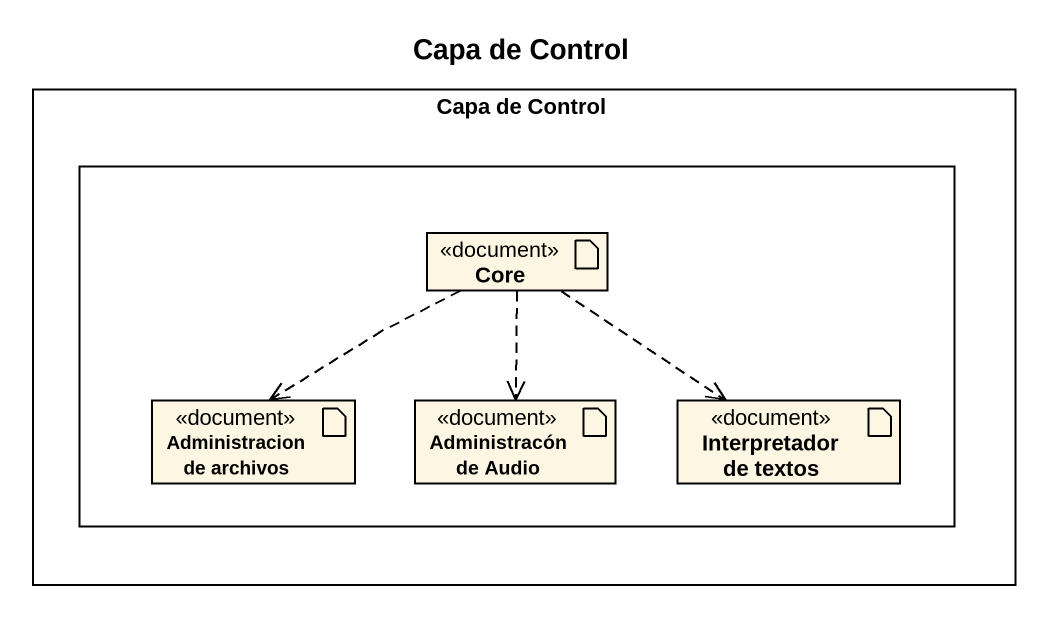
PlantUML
@startuml
title Capa de Control
rectangle "Capa de Control" as Capa_de_Control {
  rectangle " " as rectangle1 {
    artifact Core <<document>>
    artifact "Administracion de archivos" as Administracion_de_archivos <<document>>
    artifact "Administracón de Audio" as Administracón_de_Audio <<document>>
    artifact "Interpretador de textos" as Interpretador_de_textos <<document>>
  }
}
Core ..> Administracion_de_archivos
Core ..> Administracón_de_Audio
Core ..> Interpretador_de_textos
@enduml
